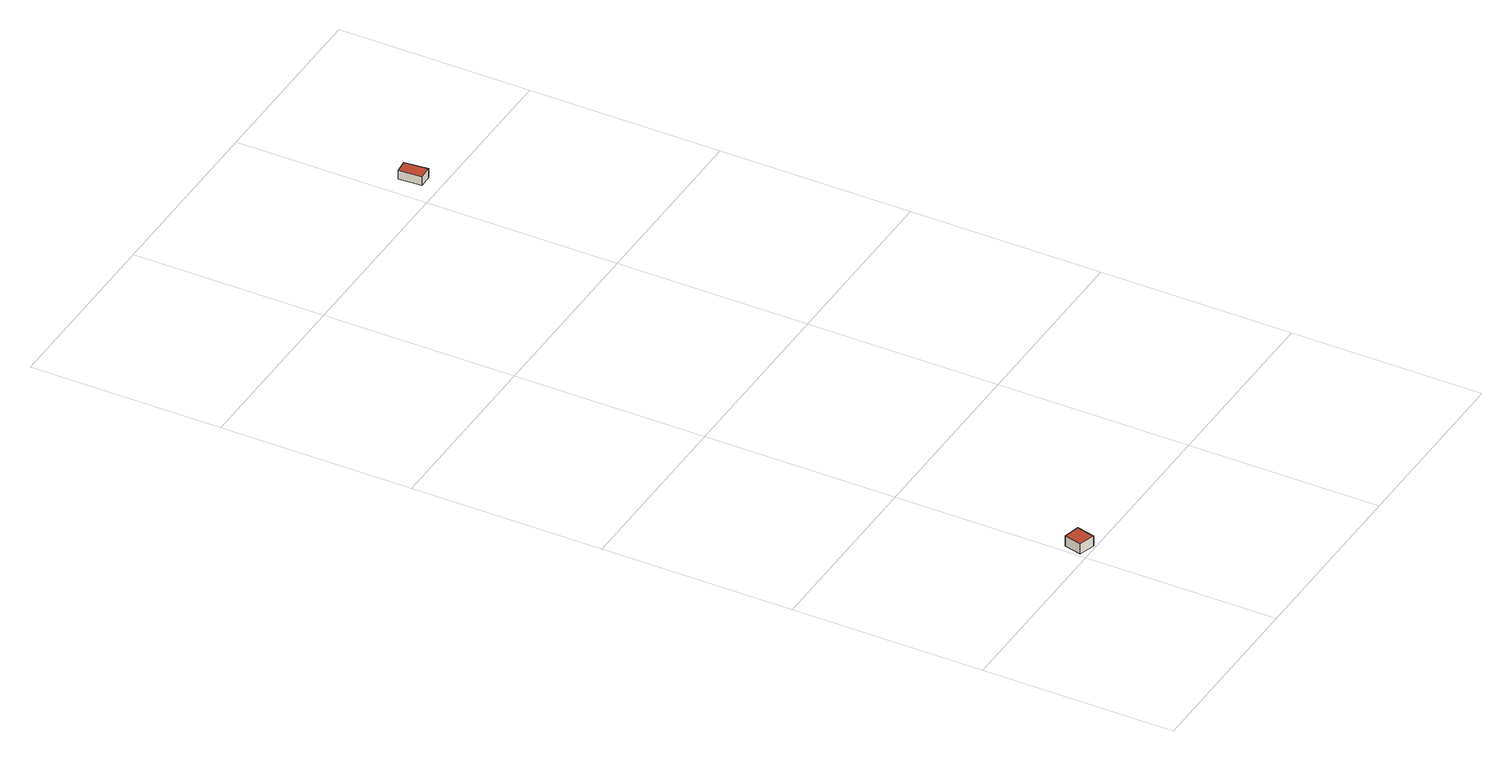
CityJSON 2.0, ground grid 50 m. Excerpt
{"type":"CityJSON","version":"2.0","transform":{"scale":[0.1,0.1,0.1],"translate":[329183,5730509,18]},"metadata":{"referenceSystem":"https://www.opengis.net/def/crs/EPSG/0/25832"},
"CityObjects":{
"building1":{"type":"Building","attributes":{"Geometrietyp2DReferenz":"3000","Gemeindeschluessel":"05170048","function":"31001_2720","roofType":"1000","measuredHeight":2.75},"address":[{"country":"Germany","locality":"Wesel","thoroughfareNumber":"20","thoroughfareName":"Böckersche Straße"}],"geometry":[{"type":"Solid","lod":"2","boundaries":[[[[0,1,2,3]],[[4,5,1,0]],[[6,7,5,4]],[[3,2,7,6]],[[4,0,3,6]],[[1,5,7,2]]]],"semantics":{"surfaces":[{"type":"WallSurface"},{"type":"RoofSurface"},{"type":"GroundSurface"}],"values":[[0,0,0,0,1,2]]}}]},
"building2":{"type":"Building","attributes":{"Geometrietyp2DReferenz":"3000","Gemeindeschluessel":"05170048","function":"31001_2723","roofType":"1000","measuredHeight":2.48},"geometry":[{"type":"Solid","lod":"2","boundaries":[[[[8,9,10,11]],[[12,13,9,8]],[[14,15,13,12]],[[11,10,15,14]],[[12,8,11,14]],[[9,13,15,10]]]],"semantics":{"surfaces":[{"type":"WallSurface"},{"type":"RoofSurface"},{"type":"GroundSurface"}],"values":[[0,0,0,0,1,2]]}}]}
},
"vertices":[
[63,55,36],[63,55,8],[20,65,8],[20,65,36],[51,7,36],[51,7,8],[9,19,36],[9,19,8],
[548,2020,69],[548,2020,44],[543,2082,44],[543,2082,69],[513,2018,69],[513,2018,44],[509,2079,69],[509,2079,44]
]}
